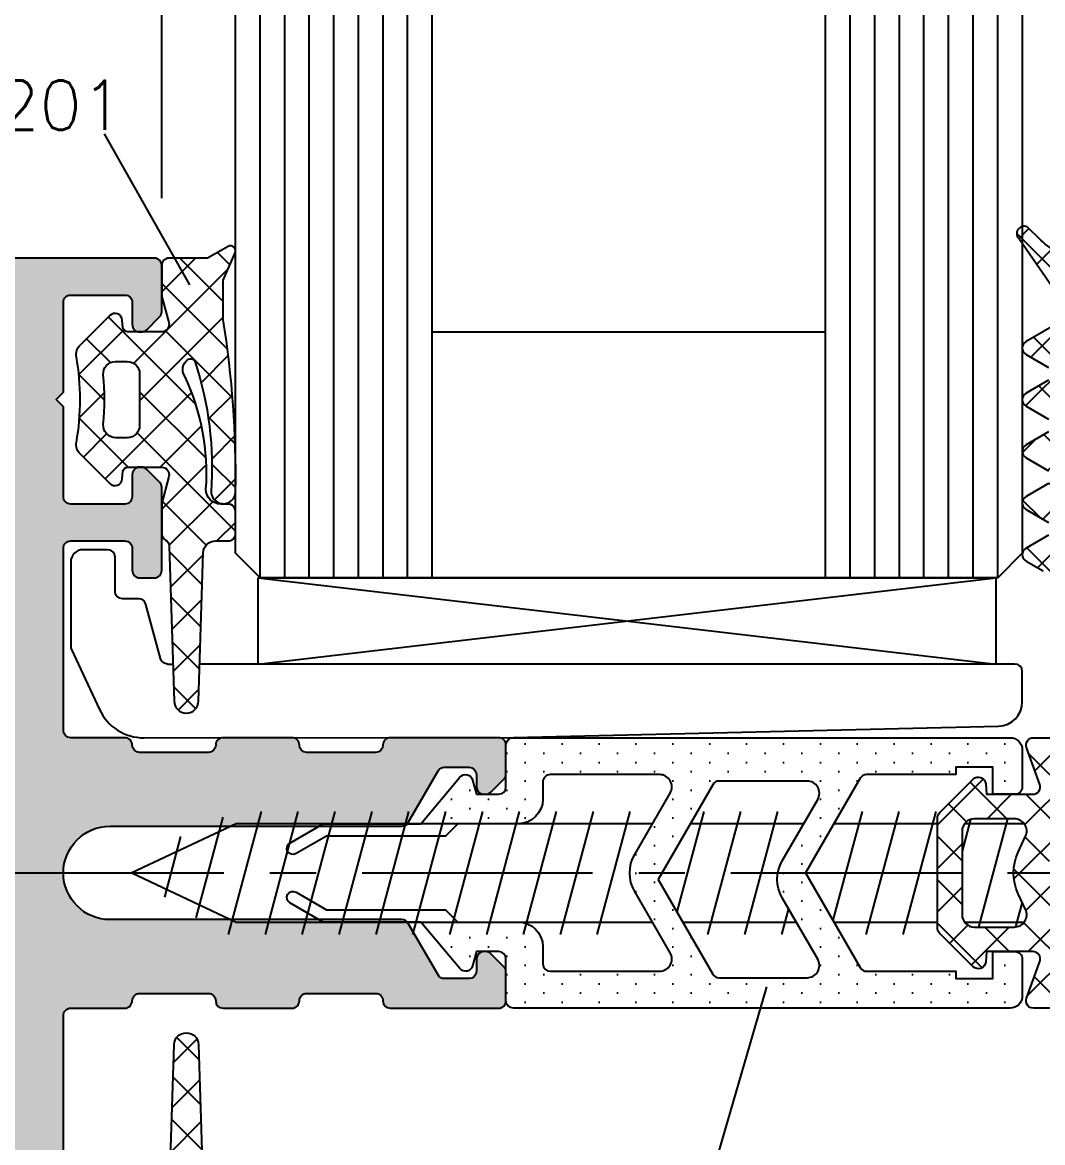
# Model space of a CAD drawing. Extents: x 0 to 4131, y -1600 to 527.
# Drawn here: x 496.83 to 538.32, y -262.46 to -216.91 of the extents above; entities that cross this region are included whole.
import ezdxf

# ---------------------------------------------------------------- set-up
doc = ezdxf.new("R2010")
doc.units = 0
doc.header["$LTSCALE"] = 7.5
doc.header["$MEASUREMENT"] = 0
doc.linetypes.add('CENTER', pattern=[2, 1.25, -0.25, 0.25, -0.25])
doc.layers.get('0').update_dxf_attribs({"linetype": 'CONTINUOUS'})
doc.layers.get('DEFPOINTS').update_dxf_attribs({"linetype": 'CONTINUOUS'})
for name, color, linetype in [('ASSI', 1, 'CENTER'), ('FILL', 8, 'CONTINUOUS'), ('FINE', 7, 'CONTINUOUS'), ('GOMMA', 3, 'CONTINUOUS'), ('GROSSA', 4, 'CONTINUOUS'), ('QUOTE', 254, 'CONTINUOUS'), ('TRATTEGGI', 140, 'CONTINUOUS'), ('VETRO', 6, 'CONTINUOUS'), ('VITERIA', 40, 'CONTINUOUS')]:
    doc.layers.add(name, color=color, linetype=linetype)
doc.styles.get("Standard").update_dxf_attribs({"font": 'romans.shx'})
doc.dimstyles.new('SCALA_1-1$0', dxfattribs={"dimtxt": 2, "dimasz": 1, "dimexe": 1.5, "dimexo": 1.5, "dimgap": 1, "dimtad": 3, "dimdsep": 46, "dimtxsty": 'Standard', "dimblk1": 'PUNTO', "dimblk2": 'PUNTO', "dimsah": 1, "dimcen": 0.09, "dimclrt": 2, "dimadec": 0, "dimazin": 0, "dimtfac": 0.7, "dimtmove": 0, "dimatfit": 3, "dimldrblk": 'PUNTO', "dimfxl": 1, "dimtolj": 2, "dimarcsym": 0})
pattern_1 = [(135, (363.8952152953746, -320.5056679362696), (-0.8838834764831844, -0.8838834764831843), []), (225, (363.8952152953746, -320.5056679362696), (0.8838834764831843, -0.8838834764831844), [])]

# ---------------------------------------------------------------- blocks, each defined once
blk = doc.blocks.new('PUNTO')
blk.add_line((-1, 0), (1, 0))
at = {"const_width": 0.35}
blk.add_lwpolyline([(-0.1750000000000114, 0, 1), (0.1750000000000114, 0, 1)], format="xyb", close=True, dxfattribs=at)
blk = doc.blocks.new('*D159')
at = {"layer": 'DEFPOINTS', "color": 0, "transparency": 16777216}
for p in [(541.4956313627284, -194.0393257449248), (537.4955227899638, -206.8293148960065), (541.4956313627284, -224.8123401041913)]:
    blk.add_point(p, dxfattribs=at)
at = {"layer": 'QUOTE', "color": 0, "lineweight": -2, "transparency": 16777216}
for p, q in [((537.4955227899638, -205.3293148960065), (537.4955227899638, -192.5393257449248)), ((541.4956313627284, -223.3123401041913), (541.4956313627284, -192.5393257449248)), ((538.4955227899638, -194.0393257449248), (540.4956313627284, -194.0393257449248))]:
    blk.add_line(p, q, dxfattribs=at)
at = {"layer": 'QUOTE', "color": 0, "lineweight": -2, "transparency": 16777216, "rotation": 180}
blk.add_blockref('PUNTO', (537.4955227899638, -194.0393257449248), dxfattribs=at)
at = {"layer": 'QUOTE', "color": 0, "lineweight": -2, "transparency": 16777216}
blk.add_blockref('PUNTO', (541.4956313627284, -194.0393257449248), dxfattribs=at)
at = {"layer": 'QUOTE', "color": 2, "transparency": 16777216, "insert": (539.4955770763461, -192.0393257449248), "char_height": 2, "attachment_point": 5}
blk.add_mtext('\\A2;4', dxfattribs=at)
blk = doc.blocks.new('*D169')
at = {"layer": 'DEFPOINTS', "color": 0, "transparency": 16777216}
for p in [(502.4955227899662, -194.0393257449248), (505.4955227899638, -206.8293148960065), (502.4955227899662, -225.5590640353349)]:
    blk.add_point(p, dxfattribs=at)
at = {"layer": 'QUOTE', "color": 0, "lineweight": -2, "transparency": 16777216}
for p, q in [((502.4955227899662, -224.0590640353349), (502.4955227899662, -192.5393257449248)), ((505.4955227899638, -205.3293148960065), (505.4955227899638, -192.5393257449248)), ((501.4955227899662, -194.0393257449248), (497.1621894566329, -194.0393257449248)), ((505.4955227899638, -194.0393257449248), (502.4955227899662, -194.0393257449248)), ((506.4955227899638, -194.0393257449248), (507.4955227899638, -194.0393257449248))]:
    blk.add_line(p, q, dxfattribs=at)
blk.add_blockref('PUNTO', (502.4955227899662, -194.0393257449248), dxfattribs=at)
at = {"layer": 'QUOTE', "color": 0, "lineweight": -2, "transparency": 16777216, "rotation": 180}
blk.add_blockref('PUNTO', (505.4955227899638, -194.0393257449248), dxfattribs=at)
at = {"layer": 'QUOTE', "color": 2, "transparency": 16777216, "insert": (498.8288561232995, -192.0393257449248), "char_height": 2, "attachment_point": 5}
blk.add_mtext('\\A2;3', dxfattribs=at)

msp = doc.modelspace()

# ---------------------------------------------------------------- hatches: boundary and pattern name
at = {"layer": 'FILL'}
h = msp.add_hatch(dxfattribs=at)
h.set_pattern_fill('ANSI37', color=137, scale=10, angle=90, style=0)
h.set_pattern_definition([(135, (415.4410499201331, -374.1378412796794), (-0.8838834764831844, -0.8838834764831843), []), (225, (415.4410499201331, -374.1378412796794), (0.8838834764831843, -0.8838834764831844), [])])
edge = h.paths.add_edge_path(flags=16)
edge.add_line((543.5640461258324, -235.3547774467811), (541.6624424139957, -235.3547774467807))
edge.add_arc((541.662442413996, -234.8547774467808), 0.4999999999998295, 179.9999999999804, 269.99999999996743, ccw=False)
edge.add_line((541.1624424139961, -234.8547774467807), (541.1624424139957, -233.8547774467811))
edge.add_arc((541.6624424139957, -233.8547774467811), 0.5, 90, 180, ccw=False)
edge.add_line((541.6624424139957, -233.3547774467811), (543.5640461258324, -233.3547774467811))
edge.add_arc((543.5640461258323, -233.854777446781), 0.4999999999999289, -5.19166734161081, 89.99999999998528, ccw=False)
edge.add_line((544.0619949103277, -233.9000213195095), (544.0619949103282, -234.8095335740527))
edge.add_arc((543.5640461258326, -234.8547774467811), 0.5000000000000533, -90.0000000000228, 5.1916673415948935, ccw=False)
edge = h.paths.add_edge_path()
edge.add_line((541.4955227925082, -238.954777446781), (541.4955227925082, -237.9033841876044))
edge.add_arc((540.6956004932771, -237.9032121967414), 0.7999223177208876, 359.9876808654765, 369.169612597199)
edge.add_line((541.4853005403945, -237.775738474074), (541.2057450446212, -236.7324231603116))
edge.add_arc((541.4955227925079, -236.6547774467811), 0.2999999999999781, 89.99999999995657, 194.999999999945, ccw=False)
edge.add_line((541.4955227925082, -236.3547774467811), (542.873110638802, -236.3547774467816))
edge.add_arc((542.8731106388017, -236.5547774467818), 0.200000000000216, 4.999999999925819, 89.9999999998982, ccw=False)
edge.add_line((543.0723495784202, -236.5373462982325), (543.0841485005537, -236.6722085953316))
edge.add_arc((543.2833874401722, -236.654777446782), 0.2000000000000408, 185.0000000000241, 315.0000000000057)
edge.add_line((543.4248087964095, -236.7961988030193), (544.7490761831011, -235.4719314163272))
edge.add_arc((544.3955227925078, -235.1183780257339), 0.5000000000000342, 315.0000000000103, 360.0000000000114)
edge.add_line((544.8955227925078, -235.1183780257338), (544.8955227925078, -233.5911768678284))
edge.add_arc((544.3955227925078, -233.5911768678283), 0.5000000000000568, 359.9999999999886, 404.9999999999873)
edge.add_line((544.7490761831011, -233.2376234772351), (543.4248087964095, -231.913356090543))
edge.add_arc((543.2833874401722, -232.0547774467803), 0.2000000000000498, 44.99999999999424, 174.9999999999759)
edge.add_line((543.0841485005537, -232.0373462982307), (543.0723495784202, -232.1722085953297))
edge.add_arc((542.8731106388017, -232.1547774467805), 0.2000000000002106, 270.00000000010175, 355.0000000000741, ccw=False)
edge.add_line((542.873110638802, -232.3547774467807), (541.4955227925082, -232.3547774467811))
edge.add_arc((541.4955227925082, -232.0547774467809), 0.3000000000001819, 165.0000000000148, 270.00000000001626, ccw=False)
edge.add_line((541.2057450446212, -231.9771317332502), (541.4955227925082, -230.8956664552343))
edge.add_line((541.4955227925082, -230.8956664552343), (541.4955227925082, -227.0547774467809))
edge.add_arc((540.9955227925082, -227.0547774467809), 0.5, 0, 90)
edge.add_line((540.9955227925082, -226.5547774467809), (539.0149262316352, -226.3184756453989))
edge.add_arc((540.4573108549674, -223.5301426846836), 3.139311087075682, 225.3847465420474, 242.6477989781014, ccw=False)
edge.add_line((538.2524389882335, -225.7648270366049), (537.694684829931, -225.2293324128073))
edge.add_arc((537.5678993514089, -225.5012247489183), 0.3000000000000057, 65.00000000000381, 230.0000000000021)
edge.add_line((537.3750630685029, -225.731038081854), (539.1345667296025, -228.2570803379827))
edge.add_arc((538.8149086910544, -228.6415523634819), 0.4999999999999586, -60.0000001216913, 50.259160023022616, ccw=False)
edge.add_line((539.0649086901346, -229.0745650659051), (537.645522790149, -229.8940478933264))
edge.add_arc((537.7955227890735, -230.1538555150827), 0.2999999999999545, 119.9999997628107, 239.9999998718458)
edge.add_line((537.6455227884924, -230.4136631358824), (538.5645753519127, -230.9442783790301))
edge.add_arc((538.4145753514822, -231.204085999917), 0.3000000000001254, -60.00000023720821, 59.999999905060406, ccw=False)
edge.add_line((538.5645753504066, -231.4638936216734), (537.6455227914082, -231.994508855033))
edge.add_arc((537.7955227899641, -232.2543164770022), 0.3000000000000898, 119.9999996815202, 239.9999999051014)
edge.add_line((537.6455227895337, -232.5141240978892), (538.5645753513911, -233.0447393460727))
edge.add_arc((538.4145753513912, -233.3045469672079), 0.2999999999998809, -59.999999999998124, 59.99999999999818, ccw=False)
edge.add_line((538.5645753513911, -233.5643545883431), (537.6455227910171, -234.0949698247933))
edge.add_arc((537.795522789964, -234.3547774465366), 0.2999999999999429, 119.9999997677574, 239.9999999051094)
edge.add_line((537.6455227895337, -234.6145850674234), (538.5645753513911, -235.1452003151553))
edge.add_arc((538.4145753513912, -235.4050079362906), 0.2999999999998809, -59.999999999998124, 59.99999999999818, ccw=False)
edge.add_line((538.5645753513911, -235.6648155574258), (537.6455227910171, -236.1954307938759))
edge.add_arc((537.7955227899638, -236.4552384156193), 0.2999999999999399, 119.9999997677076, 239.9999999050596)
edge.add_line((537.6455227895333, -236.715046036506), (538.5645753513911, -237.245661284238))
edge.add_arc((538.4145753513912, -237.5054689053732), 0.2999999999998809, -59.999999999998124, 59.99999999999818, ccw=False)
edge.add_line((538.5645753513911, -237.7652765265084), (537.6455227910171, -238.2958917675037))
edge.add_arc((537.7955227899638, -238.5556993892471), 0.2999999999999399, 119.9999997677076, 239.9999999050596)
edge.add_line((537.6455227895333, -238.8155070101339), (538.3367462636277, -239.214585067668))
edge.add_arc((538.4867462640584, -238.9547774467808), 0.3000000000004407, 239.9999999050701, 270.0000000000109)
edge.add_line((538.4867462640584, -239.2547774467812), (541.195522792508, -239.2547774467812))
edge.add_arc((541.195522792508, -238.9547774467811), 0.3000000000001535, 269.9999999999946, 360.0000000000055)
h = msp.add_hatch(dxfattribs=at)
h.set_pattern_fill('ANSI37', color=137, scale=10, angle=90, style=0)
h.set_pattern_definition(pattern_1)
h.paths.add_polyline_path([(503.5380340166529, -230.629302861244, -0.5215921621712031), (503.8522030544425, -230.723651747062, -0.09780650666531451), (504.5007669881543, -235.9909127884647, 0.923366137242217), (505.4955227899638, -236.0551852814509), (505.4955227899638, -234.4947467251506, 0.03458326819140389), (504.9955227899653, -229.0061105564571), (504.9955227899652, -227.3914152387186), (505.478968827028, -226.2782664381193, 0.7195149494985771), (505.1971390357617, -226.024466695954), (504.357985219177, -226.4985949156911), (502.7955227899653, -226.4985949156911, 0.4142135623730843), (502.4955227899653, -226.7985949156911), (502.4955227899653, -227.9999881748675, 0.06554346281522015), (502.5057450420786, -228.0776338883982), (502.7853005378521, -229.1209492021603, -0.4931454260312558), (502.4955227899654, -229.498594915691), (501.1179349436713, -229.4985949156911, -0.388878731852942), (500.918696004053, -229.3160260642408), (500.8929094877943, -229.0212848346988, 0.6370702608074228), (500.3819190440108, -228.8352995231672), (499.1514048577671, -230.0658137094109, 0.2448502030393967), (499.0126041789131, -230.5064731864655, -0.08777722502794719), (499.0126041789132, -233.9907166449167, 0.2448502030393997), (499.1514048577674, -234.4313761219713), (500.3819190440111, -235.661890308215, 0.6370702608074017), (500.8929094877944, -235.4759049966835), (500.918696004053, -235.1811637671422, -0.3888787318527716), (501.1179349436711, -234.9985949156919), (502.4955227899653, -234.9985949156911, -0.4931454260314875), (502.7853005378522, -235.376240629222), (502.4955227899654, -236.457705907238), (502.4955227899654, -237.6985949156911, 0.2714074680333377), (502.648885457098, -237.96031517209, -0.2631778675098925), (502.8021065477316, -238.2128199059581), (502.9957587507971, -244.5139541199092, 0.9697392325154619), (503.9952868291335, -244.5139541199092), (504.180628367055, -238.4832357114729, -0.4052432957209779), (504.6803924062234, -237.998594915691), (505.1955227899655, -237.998594915691, 0.4142135623731643), (505.4955227899655, -237.6985949156909), (505.4955227899654, -236.798594915691, 0.4142135623732238), (505.1955227899651, -236.4985949156909), (504.8955227899658, -236.4985949156911, -0.4142135623733948), (504.2955227899654, -235.8985949156908, 0.1286776343090295), (503.4286900387984, -231.2929368295246, -0.3865361286484237)])
h.paths.add_polyline_path([(501.5955227899655, -233.2985949156911, -0.4142135623731647), (501.0955227899653, -233.7985949156911), (500.6179190781288, -233.798594915691, -0.4410091218319844), (500.1199702936334, -233.2533510429626, 0.04533686841581613), (500.1199702936333, -231.2438387884195, -0.4410091218323396), (500.6179190781291, -230.6985949156911), (501.0955227899659, -230.6985949156915, -0.4142135623728512), (501.5955227899655, -231.1985949156915)], flags=16)
h = msp.add_hatch(color=253, dxfattribs=at)
h.dxf.hatch_style = 1
edge = h.paths.add_edge_path(flags=16)
edge.add_arc((496.1955227899654, -228.798594915691), 0.2999999999998977, 359.9999999999674, 449.9999999999674)
edge.add_line((496.1955227899656, -228.4985949156911), (469.7955227899654, -228.4985949156912))
edge.add_arc((469.7955227899654, -228.7985949156912), 0.2999999999999972, 90.00000000000813, 180.0000000000136)
edge.add_line((469.4955227899654, -228.7985949156913), (469.4955227899653, -274.1985949156912))
edge.add_arc((469.7955227899653, -274.1985949156911), 0.3000000000000114, 180.0000000000109, 270.0000000000109)
edge.add_line((469.7955227899654, -274.4985949156911), (496.1955227899656, -274.4985949156911))
edge.add_arc((496.1955227899655, -274.1985949156913), 0.2999999999998266, 270.000000000019, 360.0000000000244)
edge.add_line((496.4955227899653, -274.1985949156912), (496.4955227899653, -228.7985949156912))
edge = h.paths.add_edge_path()
edge.add_arc((502.1955227899655, -226.798594915691), 0.2999999999998266, 359.9999999999756, 449.999999999981)
edge.add_line((502.1955227899656, -226.4985949156911), (468.4955227899654, -226.4985949156911))
edge.add_arc((468.4955227899654, -227.4985949156911), 1, 90, 180)
edge.add_line((467.4955227899654, -227.4985949156911), (467.4955227899653, -275.4985949156911))
edge.add_arc((468.4955227899653, -275.4985949156911), 1, 180, 270)
edge.add_line((468.4955227899653, -276.4985949156911), (502.1955227899656, -276.4985949156911))
edge.add_arc((502.1955227899655, -276.1985949156913), 0.2999999999998266, 270.000000000019, 360.0000000000244)
edge.add_line((502.4955227899653, -276.1985949156912), (502.4955227899653, -274.3228589844031))
edge.add_arc((502.1955227899653, -274.3228589844029), 0.3000000000000611, 359.9999999999648, 404.9999999999607)
edge.add_line((502.4076548243214, -274.110726950047), (501.8833907556096, -273.5864628813353))
edge.add_arc((501.6712587212535, -273.7985949156912), 0.3000000000001301, 44.99999999998369, 89.99999999998643)
edge.add_line((501.6712587212536, -273.4985949156911), (501.5955227899655, -273.4985949156911))
edge.add_arc((501.5955227899655, -273.7985949156911), 0.2999999999999687, 90.00000000000271, 179.9999999999973)
edge.add_line((501.2955227899655, -273.7985949156911), (501.2955227899655, -274.6985949156912))
edge.add_arc((500.9955227899654, -274.6985949156911), 0.3000000000000398, 269.9999999999729, 359.99999999998374, ccw=False)
edge.add_line((500.9955227899653, -274.9985949156911), (498.7955227899655, -274.9985949156912))
edge.add_arc((498.7955227899654, -274.6985949156912), 0.3000000000000824, 180.0000000000027, 270.000000000019, ccw=False)
edge.add_line((498.4955227899653, -274.6985949156912), (498.4955227899653, -271.0470205219295))
edge.add_line((498.4955227899653, -271.0470205219295), (498.1955227899656, -270.7485949156911))
edge.add_line((498.1955227899656, -270.7485949156911), (498.4955227899653, -270.4501693094528))
edge.add_line((498.4955227899653, -270.4501693094528), (498.4955227899653, -266.7985949156912))
edge.add_arc((498.7955227899654, -266.7985949156912), 0.3000000000000966, 89.99999999998369, 179.9999999999946, ccw=False)
edge.add_line((498.7955227899655, -266.4985949156911), (500.9955227899655, -266.4985949156911))
edge.add_arc((500.9955227899654, -266.7985949156912), 0.3000000000000824, -1.8985701899509877e-11, 89.99999999997561, ccw=False)
edge.add_line((501.2955227899655, -266.7985949156913), (501.2955227899655, -267.6985949156912))
edge.add_arc((501.5955227899655, -267.698594915691), 0.300000000000054, 180.000000000019, 270.0000000000244)
edge.add_line((501.5955227899657, -267.9985949156911), (501.6712587212536, -267.9985949156911))
edge.add_arc((501.6712587212537, -267.6985949156913), 0.299999999999784, 269.9999999999864, 314.9999999999828)
edge.add_line((501.8833907556094, -267.9107269500472), (502.4076548243214, -267.3864628813352))
edge.add_arc((502.1955227899655, -267.1743308469794), 0.2999999999997783, 315.0000000000163, 360.0000000000136)
edge.add_line((502.4955227899653, -267.1743308469794), (502.4955227899653, -263.7985949156911))
edge.add_arc((502.1955227899654, -263.798594915691), 0.2999999999998977, 359.9999999999891, 450.0000000000109)
edge.add_line((502.1955227899654, -263.4985949156911), (501.5955227899657, -263.4985949156912))
edge.add_arc((501.5955227899656, -263.7985949156914), 0.3000000000001393, 89.99999999999186, 179.9999999999864)
edge.add_line((501.2955227899655, -263.7985949156913), (501.2955227899655, -264.6985949156912))
edge.add_arc((500.9955227899656, -264.6985949156912), 0.2999999999998835, -89.99999999997021, 1.3585577107733116e-11, ccw=False)
edge.add_line((500.9955227899658, -264.9985949156911), (498.7955227899655, -264.9985949156913))
edge.add_arc((498.7955227899654, -264.6985949156912), 0.3000000000001677, 179.9999999999973, 270.00000000000273, ccw=False)
edge.add_line((498.4955227899653, -264.6985949156912), (498.4955227899653, -257.2985949156911))
edge.add_arc((498.7955227899654, -257.2985949156911), 0.3000000000000966, 89.99999999998369, 179.9999999999946, ccw=False)
edge.add_line((498.7955227899655, -256.998594915691), (500.9955227899655, -256.9985949156911))
edge.add_arc((500.9955227899654, -256.6985949156911), 0.3000000000000398, 270.0000000000163, 360.0000000000055)
edge.add_arc((501.5955227899655, -256.6985949156912), 0.3000000000000611, 89.99999999997698, 179.9999999999824, ccw=False)
edge.add_line((501.5955227899657, -256.3985949156911), (504.3921471169914, -256.3985949156911))
edge.add_arc((504.3921471169915, -256.6985949156912), 0.300000000000054, 1.7678303265711293e-11, 90.00000000002439, ccw=False)
edge.add_arc((504.9921471169914, -256.6985949156912), 0.2999999999998977, 179.9999999999674, 269.9999999999674)
edge.add_line((504.9921471169913, -256.9985949156911), (507.7921471169915, -256.9985949156911))
edge.add_arc((507.7921471169915, -256.698594915691), 0.3000000000001108, 269.9999999999864, 359.9999999999918)
edge.add_arc((508.3921471169915, -256.6985949156909), 0.2999999999998408, 90.00000000002171, 180.0000000000231, ccw=False)
edge.add_line((508.3921471169914, -256.3985949156911), (511.1921471169916, -256.3985949156911))
edge.add_arc((511.1921471169915, -256.698594915691), 0.2999999999999829, -1.7678303265711293e-11, 89.99999999999318, ccw=False)
edge.add_arc((511.7921471169915, -256.6985949156912), 0.2999999999999545, 180, 270)
edge.add_line((511.7921471169915, -256.9985949156911), (516.1955227899656, -256.9985949156911))
edge.add_arc((516.1955227899655, -256.6985949156913), 0.2999999999998266, 270.000000000019, 360.0000000000244)
edge.add_line((516.4955227899653, -256.6985949156912), (516.4955227899653, -255.5228589844031))
edge.add_arc((516.1955227899653, -255.5228589844029), 0.300000000000054, 359.9999999999648, 404.9999999999616)
edge.add_line((516.4076548243214, -255.3107269500471), (515.8833907556094, -254.7864628813353))
edge.add_arc((515.6712587212534, -254.9985949156911), 0.2999999999998989, 44.9999999999645, 89.99999999996065)
edge.add_line((515.6712587212536, -254.6985949156912), (515.5955227899657, -254.6985949156912))
edge.add_arc((515.5955227899656, -254.9985949156912), 0.300000000000054, 89.99999999997557, 179.999999999981)
edge.add_line((515.2955227899655, -254.9985949156911), (515.2955227899655, -255.4985949156911))
edge.add_arc((514.9955227899652, -255.4985949156911), 0.3000000000002103, 270.0000000000054, 359.99999999999454, ccw=False)
edge.add_line((514.9955227899653, -255.7985949156913), (513.9966334898585, -255.7985949156911))
edge.add_arc((513.9966334898584, -255.4985949156912), 0.299999999999855, 210.0000000000137, 270.00000000000944, ccw=False)
edge.add_line((513.7368258687233, -255.6485949156912), (512.5243903034251, -253.5485949156913))
edge.add_arc((512.2645826822898, -253.6985949156912), 0.2999999999999552, 29.99999999997486, 89.99999999997422)
edge.add_line((512.2645826822899, -253.3985949156912), (500.3955227899654, -253.3985949156912))
edge.add_arc((500.3955227899654, -251.4985949156912), 1.899999999999977, 90, 270, ccw=False)
edge.add_line((500.3955227899654, -249.5985949156913), (512.2645826822899, -249.5985949156913))
edge.add_arc((512.2645826822898, -249.2985949156913), 0.2999999999999687, 270.0000000000271, 330.0000000000234)
edge.add_line((512.5243903034251, -249.4485949156912), (513.7368258687233, -247.3485949156913))
edge.add_arc((513.9966334898587, -247.4985949156913), 0.3000000000001725, 90.00000000000682, 150.0000000000021, ccw=False)
edge.add_line((513.9966334898587, -247.1985949156912), (514.9955227899653, -247.1985949156912))
edge.add_arc((514.9955227899654, -247.4985949156912), 0.300000000000054, 1.887201506178826e-11, 90.00000000002439, ccw=False)
edge.add_line((515.2955227899655, -247.4985949156911), (515.2955227899655, -247.9985949156911))
edge.add_arc((515.5955227899656, -247.9985949156912), 0.3000000000000824, 179.999999999981, 269.9999999999756)
edge.add_line((515.5955227899655, -248.2985949156913), (515.6712587212536, -248.2985949156913))
edge.add_arc((515.6712587212534, -247.9985949156914), 0.2999999999998977, 270.0000000000393, 315.0000000000355)
edge.add_line((515.8833907556094, -248.2107269500472), (516.4076548243214, -247.6864628813352))
edge.add_arc((516.1955227899655, -247.4743308469794), 0.2999999999998035, 315.0000000000172, 360.0000000000109)
edge.add_line((516.4955227899653, -247.4743308469793), (516.4955227899655, -246.2985949156911))
edge.add_arc((516.1955227899657, -246.2985949156911), 0.299999999999784, 1.085629331273662e-11, 90.00000000003257)
edge.add_line((516.1955227899656, -245.9985949156913), (511.7921471169915, -245.9985949156915))
edge.add_arc((511.7921471169915, -246.2985949156914), 0.2999999999999545, 90, 180)
edge.add_arc((511.1921471169915, -246.2985949156914), 0.2999999999999829, 270.0000000000054, 359.99999999999454, ccw=False)
edge.add_line((511.1921471169916, -246.5985949156914), (508.3921471169914, -246.5985949156915))
edge.add_arc((508.3921471169916, -246.2985949156915), 0.2999999999999545, 179.9999999999566, 269.9999999999566, ccw=False)
edge.add_arc((507.7921471169916, -246.2985949156914), 0.3000000000000398, 1.628443996909105e-11, 90.00000000002714)
edge.add_line((507.7921471169915, -245.9985949156913), (504.9921471169913, -245.9985949156915))
edge.add_arc((504.9921471169914, -246.2985949156913), 0.2999999999998266, 90.00000000001899, 180.0000000000244)
edge.add_arc((504.3921471169915, -246.2985949156913), 0.3000000000000682, 269.9999999999783, 359.9999999999783, ccw=False)
edge.add_line((504.3921471169914, -246.5985949156914), (501.5955227899657, -246.5985949156915))
edge.add_arc((501.5955227899657, -246.2985949156913), 0.3000000000001961, 180.0000000000027, 269.99999999999727, ccw=False)
edge.add_arc((500.9955227899655, -246.2985949156913), 0.2999999999999403, 359.9999999999973, 450.0000000000027)
edge.add_line((500.9955227899655, -245.9985949156913), (498.7955227899655, -245.9985949156913))
edge.add_arc((498.7955227899654, -245.6985949156912), 0.3000000000001535, 180.0000000000163, 270.0000000000054, ccw=False)
edge.add_line((498.4955227899653, -245.6985949156913), (498.4955227899653, -238.2985949156908))
edge.add_arc((498.7955227899653, -238.2985949156909), 0.3000000000000256, 89.99999999997021, 179.9999999999864, ccw=False)
edge.add_line((498.7955227899655, -237.9985949156909), (500.9955227899653, -237.998594915691))
edge.add_arc((500.9955227899654, -238.2985949156911), 0.3000000000001108, 8.185452315956354e-12, 90.00000000001359, ccw=False)
edge.add_line((501.2955227899655, -238.2985949156911), (501.2955227899655, -239.1985949156912))
edge.add_arc((501.5955227899654, -239.1985949156912), 0.2999999999999403, 179.9999999999973, 270.0000000000027)
edge.add_line((501.5955227899655, -239.4985949156911), (502.1955227899656, -239.4985949156911))
edge.add_arc((502.1955227899655, -239.1985949156913), 0.2999999999998266, 270.000000000019, 360.0000000000244)
edge.add_line((502.4955227899653, -239.1985949156912), (502.4955227899653, -235.8228589844028))
edge.add_arc((502.1955227899653, -235.8228589844026), 0.2999999999999901, 359.9999999999592, 404.9999999999664)
edge.add_line((502.4076548243214, -235.6107269500468), (501.8833907556096, -235.0864628813353))
edge.add_arc((501.6712587212535, -235.2985949156913), 0.3000000000001702, 44.9999999999856, 89.99999999998236)
edge.add_line((501.6712587212536, -234.9985949156911), (501.5955227899657, -234.9985949156911))
edge.add_arc((501.5955227899655, -235.2985949156912), 0.3000000000000398, 89.99999999997286, 179.9999999999837)
edge.add_line((501.2955227899655, -235.2985949156911), (501.2955227899655, -236.1985949156912))
edge.add_arc((500.9955227899655, -236.1985949156912), 0.2999999999999687, 270.00000000000273, 359.9999999999973, ccw=False)
edge.add_line((500.9955227899655, -236.4985949156911), (498.7955227899655, -236.4985949156911))
edge.add_arc((498.7955227899654, -236.198594915691), 0.3000000000000682, 180.0000000000217, 270.00000000002166, ccw=False)
edge.add_line((498.4955227899653, -236.1985949156912), (498.4955227899653, -232.5470205219295))
edge.add_line((498.4955227899653, -232.5470205219295), (498.1955227899656, -232.2485949156911))
edge.add_line((498.1955227899656, -232.2485949156911), (498.4955227899653, -231.9501693094527))
edge.add_line((498.4955227899653, -231.9501693094527), (498.4955227899653, -228.2985949156912))
edge.add_arc((498.7955227899653, -228.2985949156913), 0.3000000000000398, 89.99999999997289, 179.9999999999837, ccw=False)
edge.add_line((498.7955227899655, -227.9985949156912), (500.9955227899655, -227.9985949156911))
edge.add_arc((500.9955227899655, -228.2985949156911), 0.2999999999999403, -2.6716406864579767e-12, 90.00000000000279, ccw=False)
edge.add_line((501.2955227899655, -228.2985949156911), (501.2955227899655, -229.1985949156912))
edge.add_arc((501.5955227899655, -229.1985949156911), 0.3000000000000398, 180.0000000000163, 270.0000000000271)
edge.add_line((501.5955227899657, -229.4985949156911), (501.6712587212536, -229.4985949156911))
edge.add_arc((501.6712587212535, -229.198594915691), 0.3000000000001251, 270.0000000000135, 315.0000000000172)
edge.add_line((501.8833907556096, -229.410726950047), (502.4076548243214, -228.8864628813352))
edge.add_arc((502.1955227899653, -228.6743308469793), 0.3000000000000597, 315.0000000000393, 360.0000000000352)
edge.add_line((502.4955227899653, -228.6743308469792), (502.4955227899653, -226.7985949156911))
h = msp.add_hatch(dxfattribs=at)
h.set_pattern_fill('ANSI37', color=137, scale=10, angle=-1.272221872585407e-14, style=0)
h.set_pattern_definition([(44.99999999999999, (448.9601176171354, -446.0013385770856), (-0.8838834764831841, 0.8838834764831847), []), (135, (448.9601176171354, -446.0013385770856), (-0.8838834764831847, -0.8838834764831841), [])])
h.paths.add_polyline_path([(538.5659950204481, -251.9212131775468, -0.1094964375684357), (538.4723028109997, -251.4986793991689), (537.1412894348141, -251.4986782436931, 0.109507270340635), (537.3286738589, -252.3438314358495), (537.6287215492908, -252.987285784877, -0.5486187865863038), (537.1755676557462, -253.6985949156911), (535.5455227899653, -253.6985949156912, -0.4142135623730951), (535.0455227899653, -253.1985949156912), (535.0455227899653, -251.4986764243218), (534.0455227899653, -251.4986755562045), (534.0455227899652, -253.7347363323627, 0.1989123673796507), (534.1333907556093, -253.9468683667186), (535.4972493389358, -255.3107269500453, 0.6370702608075265), (536.0082397827193, -255.1247416385136), (536.045522789965, -254.6985949156912), (537.9257655247322, -254.6985949156912, -0.5205670505517463), (538.207673310968, -255.1012009586882), (537.6636150037295, -256.5959888726925, 0.5205670505517453), (537.9455227899653, -256.9985949156903), (539.4200320914007, -256.9985949156901, -0.2520479563346839), (539.6704475562962, -257.1333917227996, -0.1266187999681744), (541.0455227899653, -261.1312407128816, 1), (541.6455227899653, -261.1312407128814), (541.6345763051861, -260.5451778749872, 0.07278232508629032), (540.481504085623, -256.0290356227476)])
h.paths.add_polyline_path([(540.481504085623, -246.9681542086338, 0.07278232508629034), (541.6345763051861, -242.4520119563942), (541.6455227899653, -241.8659491185001, 1), (541.0455227899653, -241.8659491184999, -0.1266187999681727), (539.6704475562962, -245.8637981085818, -0.2520479563346837), (539.4200320914007, -245.9985949156913), (537.9455227899653, -245.9985949156913, 0.5205670505517456), (537.6636150037295, -246.401200958689), (538.207673310968, -247.8959888726934, -0.5205670505517354), (537.9257655247322, -248.2985949156911), (536.0455227899652, -248.2985949156911), (536.0082397827194, -247.8724481928668, 0.6370702608075615), (535.4972493389358, -247.6864628813351), (534.1333907556093, -249.0503214646617, 0.1989123673796682), (534.0455227899653, -249.2624534990177), (534.0455227899653, -251.4986755562045), (535.0455227899653, -251.4986764243218), (535.0455227899653, -249.7985949156911, -0.4142135623730951), (535.5455227899653, -249.2985949156911), (537.1755676533381, -249.298594915691, -0.548618786666145), (537.6287215468308, -250.0099040466164), (537.3286738591244, -250.6533583888552, 0.1095283530542909), (537.1412894348141, -251.4986782436931), (538.4723028109997, -251.4986793991689, -0.1095391859613458), (538.5659950204481, -251.0759766538347)])
h = msp.add_hatch(dxfattribs=at)
h.set_pattern_fill('DOTS', color=2, scale=12, angle=-90.00000000000001, style=0)
h.set_pattern_definition([(270, (230.7820202586679, -320.5056679362697), (0.7499999999999999, -0.3750000000000001), [0, -0.75])])
h.paths.add_polyline_path([(534.7955227899652, -255.4985949156907), (531.1651380322357, -255.4985949156908, -0.2679491924311307), (530.9053304111005, -255.3485949156908), (528.6825318747207, -251.4985949156913), (527.5520240301944, -251.4985949156913, 0.1766166526065857), (527.7299039305575, -252.5107269500473), (529.1732796035316, -255.0107269500473, -0.5773502691896263), (528.7402669016393, -255.7607269500473), (525.1651380322359, -255.7607269500473, -0.2679491924311228), (524.9053304111005, -255.6107269500472), (522.6825318747204, -251.7607269500471), (522.833873875319, -251.4985949156913), (521.5289420362343, -251.4985949156913, 0.1316524975873009), (521.7299039305576, -252.2485949156907), (523.1732796035316, -254.7485949156907, -0.5773502691896151), (522.7402669016393, -255.4985949156907), (518.2955227899653, -255.4985949156907, -0.4142135623730949), (517.9955227899653, -255.1985949156907), (517.9955227899653, -254.4985949156907, 0.4142135623731221), (516.9955227899652, -253.4985949156907), (514.5328737798256, -253.4985949156909), (513.0328737798256, -253.498594915691), (514.6211520066911, -255.3914311985968, 0.6068148963146182), (515.1407430875134, -255.2762406292216), (515.2955227899653, -254.6985949156908), (516.1955227899653, -254.6985949156908, -0.4142135623730755), (516.4955227899652, -254.9985949156907), (516.4955227899653, -256.6985949156908, 0.4142135623730739), (516.7955227899653, -256.9985949156907), (536.9955227899651, -256.9985949156908, 0.4142135623730969), (537.4955227899651, -256.4985949156909), (537.4955227899651, -254.9985949156908, 0.4142135623730946), (537.1955227899651, -254.6985949156908), (536.2955227899652, -254.6985949156908), (536.2955227899652, -255.7985949156909), (534.7955227899652, -255.7985949156909)])
h.paths.add_polyline_path([(530.9053304111004, -247.6485949156908, -0.2679491924311284), (531.1651380322356, -247.4985949156908), (534.7955227899652, -247.4985949156908), (534.7955227899652, -247.1985949156907), (536.2955227899652, -247.1985949156907), (536.2955227899652, -248.2985949156908), (537.195522789965, -248.2985949156908, 0.4142135623730945), (537.4955227899651, -247.9985949156907), (537.4955227899651, -246.4985949156907, 0.4142135623730946), (536.9955227899651, -245.9985949156908), (516.7955227899653, -245.9985949156907, 0.4142135623730777), (516.4955227899653, -246.2985949156907), (516.4955227899652, -247.9985949156907, -0.4142135623730762), (516.1955227899651, -248.2985949156908), (515.2955227899653, -248.2985949156908), (515.1407430875134, -247.7209492021599, 0.6068148963146162), (514.6211520066911, -247.6057586327847), (513.0328737798251, -249.4985949156913), (516.9955227899653, -249.4985949156907, 0.4142135623730951), (517.9955227899653, -248.4985949156907), (517.9955227899653, -247.7985949156908, -0.4142135623730951), (518.2955227899654, -247.4985949156907), (522.7402669016393, -247.4985949156907, -0.5773502691896094), (523.1732796035316, -248.2485949156906), (521.7299039305575, -250.7485949156908, 0.1316524975874694), (521.5289420362343, -251.4985949156913), (522.833873875319, -251.4985949156913), (524.9053304111003, -247.9107269500473, -0.2679491924311252), (525.1651380322357, -247.7607269500473), (528.7402669016393, -247.7607269500473, -0.577350269189627), (529.1732796035316, -248.5107269500473), (527.7299039305575, -251.0107269500472, 0.08720559691567695), (527.5520240301944, -251.4985949156913), (528.6825318747201, -251.4985949156913)])
h = msp.add_hatch(dxfattribs=at)
h.set_pattern_fill('ANSI37', color=137, scale=10, angle=90, style=0)
h.set_pattern_definition(pattern_1)
h.paths.add_polyline_path([(502.7853005378521, -273.8762406292221), (502.5057450420786, -274.9195559429843, 0.06554346281521997), (502.4955227899653, -274.997201656515), (502.4955227899653, -276.1985949156914, 0.4142135623730844), (502.7955227899653, -276.4985949156913), (504.357985219177, -276.4985949156914), (505.1971390357617, -276.9727231354285, 0.7195149494985779), (505.478968827028, -276.7189233932632), (504.9955227899652, -275.6057745926639), (504.9955227899653, -273.9910792749253), (505.3774020083113, -266.7411142603736, 0.4571230744387524), (504.4724845266775, -266.6731085730266, -0.1039601791501557), (503.852414132264, -272.2728957252751, -0.6322794119238213), (503.276601577692, -272.0108599045129, 0.1359203315126349), (504.3006890488244, -267.1771622142337, -0.4532215517833602), (504.8955227899658, -266.4985949156914), (505.1955227899652, -266.4985949156916, 0.6666666666668566), (505.1955227899655, -265.5985949156915, 0.8307546332376223), (504.9510851937174, -264.9189821357621, -0.5832862580082521), (504.180628367055, -264.5139541199096), (503.9952868291335, -258.4832357114733, 0.9697392325154655), (502.9957587507971, -258.4832357114733), (502.8021065477316, -264.7843699254244, -0.4117835853073367), (502.4955227899654, -265.0750790098851), (502.4955227899654, -266.5394839241445), (502.7853005378522, -267.6209492021605, -0.4931454260314876), (502.4955227899653, -267.9985949156913), (500.9346687088679, -267.9985949156905), (500.8929094877944, -267.521284834699, 0.6370702608074011), (500.3819190440111, -267.3352995231675), (499.1514048577674, -268.5658137094112, 0.2448502030393991), (499.0126041789132, -269.0064731864658, -0.08777722502794719), (499.0126041789131, -272.490716644917, 0.2448502030393971), (499.1514048577672, -272.9313761219716), (500.3819190440108, -274.1618903082153, 0.6370702608074229), (500.8929094877943, -273.9759049966837), (500.9346687088679, -273.4985949156913), (502.4955227899655, -273.4985949156915, -0.4931454260312747)])
h.paths.add_polyline_path([(501.5955227899655, -271.798594915691, -0.414213562372851), (501.0955227899659, -272.298594915691), (500.6179190781292, -272.2985949156914, -0.4410091218323382), (500.1199702936333, -271.753351042963, 0.04533686841581612), (500.1199702936335, -269.7438387884199, -0.4410091218319862), (500.6179190781288, -269.1985949156915), (501.0955227899653, -269.1985949156914, -0.4142135623731642), (501.5955227899655, -269.6985949156914)], flags=16)

# ---------------------------------------------------------------- linework, layer by layer
at = {"layer": 'ASSI'}
msp.add_line((465.6459269466004, -251.4985949156913), (557.0292842761237, -251.4985949156913), dxfattribs=at)
at = {"layer": 'FINE'}
for p, q in [((506.4118724700641, -239.4985949156917), (536.411872470064, -243.0038872966395)), ((506.4118724700641, -243.0038872966395), (536.411872470064, -239.4985949156917)), ((502.735353871102, -243.0038872966395), (502.9493500000591, -243.0038872966395))]:
    msp.add_line(p, q, dxfattribs=at)
msp.add_lwpolyline([(502.735353871102, -243.0038872966395), (502.735353871102, -243.0038872966395, -0.3394542588633759), (502.4455761232153, -242.7815330101703), (501.8546905515682, -240.5763180353234, 0.3394676889014783), (501.5648983528582, -240.3539637492022), (500.8951079299077, -240.353996012612, -0.414213562373109), (500.5950934794325, -240.0540104637834), (500.5950260422575, -238.6540104654075, 0.4142135623731089), (500.2950115917823, -238.3540249165792), (499.2950115929425, -238.3540730859897, 0.4142135623730951), (498.795035678228, -238.854097170115), (498.7951938920019, -242.2857732219649, 0.1095183342453251), (498.8233076630693, -242.4125579660528), (499.9597115895017, -244.8492775986253, 0.2914734195860883), (501.7723827857484, -246.0039537611802), (516.7951938920019, -245.9932360702026), (536.5289154225509, -245.5347914264523, 0.4044874037899032), (537.4955524485244, -244.5352999559776), (537.4954931314062, -243.3038728458162, 0.4141994539497039), (537.1954931317541, -243.0038872966395), (504.0416955798718, -243.0038872966395)], format="xyb", dxfattribs=at)
msp.add_lwpolyline([(506.4118724700641, -239.4985949156917), (536.411872470064, -239.4985949156917), (536.411872470064, -243.0038872966395), (506.4118724700641, -243.0038872966395)], close=True, dxfattribs=at)
at = {"layer": 'GOMMA'}
for points in [[(539.0149262316352, -226.3184756453989, -0.07546705698885331), (538.2524389882335, -225.7648270366049), (537.694684829931, -225.2293324128073, 0.8769764629927514), (537.3750630685029, -225.731038081854), (539.1345667296025, -228.2570803379827, -0.5220051325606435)], [(539.0649086901346, -229.0745650659051), (537.645522790149, -229.8940478933264, 0.5773502698239583), (537.6455227884924, -230.4136631358824), (538.5645753519127, -230.9442783790301, -0.5773502700173055)], [(538.5645753504066, -231.4638936216734), (537.6455227914082, -231.994508855033, 0.5773502704903818), (537.6455227895337, -232.5141240978892), (538.5645753513911, -233.0447393460727, -0.5773502691896144)], [(538.5645753513911, -233.5643545883431), (537.6455227910171, -234.0949698247933, 0.5773502699886969), (537.6455227895337, -234.6145850674234), (538.5645753513911, -235.1452003151553, -0.5773502691896144)], [(538.5645753513911, -235.6648155574258), (537.6455227910171, -236.1954307938759, 0.5773502699886969), (537.6455227895333, -236.715046036506), (538.5645753513911, -237.245661284238, -0.5773502691896142)], [(538.5645753513911, -237.7652765265084), (537.6455227910171, -238.2958917675037, 0.5773502699886992), (537.6455227895333, -238.8155070101339), (538.3367462636277, -239.214585067668, 0.1316524980088336)], [(539.4200320914007, -256.9985949156901), (537.9455227899653, -256.9985949156903, -0.5205670505517455), (537.6636150037295, -256.5959888726925), (538.207673310968, -255.1012009586882, 0.5205670505517461), (537.9257655247322, -254.6985949156912), (536.045522789965, -254.6985949156912), (536.0082397827193, -255.1247416385136, -0.637070260807526), (535.4972493389358, -255.3107269500453), (534.1333907556093, -253.9468683667186, -0.1989123673796507), (534.0455227899652, -253.7347363323627), (534.0455227899653, -249.2624534990177, -0.1989123673796683), (534.1333907556093, -249.0503214646617), (535.4972493389358, -247.6864628813351, -0.6370702608075616), (536.0082397827194, -247.8724481928668), (536.0455227899652, -248.2985949156911), (537.9257655247322, -248.2985949156911, 0.5205670505517355), (538.207673310968, -247.8959888726934), (537.6636150037295, -246.401200958689, -0.5205670505517456), (537.9455227899653, -245.9985949156913), (539.4200320914007, -245.9985949156913, 0.2520479563345927)], [(502.8021065477316, -264.7843699254244), (502.9957587507971, -258.4832357114733, -0.96973923251547), (503.9952868291335, -258.4832357114733), (504.180628367055, -264.5139541199095, 0.4052432957209374)]]:
    msp.add_lwpolyline(points, format="xyb", dxfattribs=at)
for points in [[(504.9955227899652, -227.3914152387186), (505.478968827028, -226.2782664381192, 0.7195149494983841), (505.1971390357617, -226.024466695954), (504.357985219177, -226.4985949156911), (502.7955227899653, -226.4985949156911, 0.4142135623731505), (502.4955227899653, -226.7985949156912), (502.4955227899653, -227.9999881748676, 0.06554346281525164), (502.5057450420786, -228.0776338883983), (502.7853005378521, -229.1209492021603, -0.4931454260312924), (502.4955227899654, -229.498594915691), (501.1179349436713, -229.4985949156911, -0.3888787318531552), (500.918696004053, -229.3160260642407), (500.8929094877943, -229.0212848346989, 0.6370702608074383), (500.3819190440108, -228.8352995231672), (499.1514048577671, -230.0658137094109, 0.244850203039391), (499.0126041789131, -230.5064731864655, -0.08777722502794508), (499.0126041789132, -233.9907166449167, 0.2448502030393911), (499.1514048577673, -234.4313761219713), (500.3819190440109, -235.6618903082149, 0.6370702608070012), (500.8929094877943, -235.475904996684), (500.918696004053, -235.1811637671422, -0.3888787318530736), (501.1179349436713, -234.9985949156919), (502.4955227899654, -234.9985949156911, -0.4931454260313493), (502.7853005378522, -235.376240629222), (502.4955227899654, -236.457705907238), (502.4955227899654, -237.698594915691, 0.271407468033361), (502.648885457098, -237.96031517209, -0.2631778675099207), (502.8021065477316, -238.2128199059581), (502.9957587507971, -244.5139541199092, 0.96973923251547), (503.9952868291335, -244.5139541199092), (504.180628367055, -238.483235711473, -0.4052432957209374), (504.6803924062232, -237.998594915691), (505.1955227899654, -237.998594915691, 0.4142135623731504), (505.4955227899655, -237.6985949156911), (505.4955227899654, -236.798594915691, 0.4142135623730391), (505.1955227899654, -236.4985949156909), (504.8955227899653, -236.4985949156911, -0.4142135623730538), (504.2955227899654, -235.898594915691, 0.1286776343090365), (503.4286900387984, -231.2929368295246, -0.3865361286483303), (503.5380340166528, -230.6293028612441, -0.522670335346519), (503.8524141322639, -230.7242941061074, -0.09779404551914211), (504.5007669881543, -235.9909127884647, 1.011468768470316), (505.5003501819449, -235.9643909081417, 0.04380891343036498), (504.9955227899653, -229.0061105564572)], [(501.0955227899656, -230.6985949156915, -0.4142135623730276), (501.5955227899655, -231.1985949156915), (501.5955227899655, -233.2985949156911, -0.4142135623730981), (501.0955227899655, -233.7985949156911), (500.6179190781289, -233.798594915691, -0.4410091218320271), (500.1199702936334, -233.2533510429627, 0.04533686841581869), (500.1199702936333, -231.2438387884195, -0.4410091218321683), (500.6179190781289, -230.6985949156911)], [(531.1651380322357, -247.4985949156908, 0.2679491924311304), (530.9053304111004, -247.6485949156908), (528.6825318747204, -251.4985949156908), (530.9053304111005, -255.3485949156908, 0.2679491924311305), (531.1651380322359, -255.4985949156908), (534.7955227899652, -255.4985949156907), (534.7955227899652, -255.7985949156909), (536.2955227899652, -255.7985949156909), (536.2955227899652, -254.6985949156908), (537.1955227899651, -254.6985949156908, -0.4142135623731257), (537.4955227899651, -254.9985949156908), (537.4955227899651, -256.4985949156908, -0.4142135623731101), (536.9955227899652, -256.9985949156908), (516.7955227899653, -256.9985949156907, -0.4142135623730951), (516.4955227899653, -256.6985949156907), (516.4955227899652, -254.9985949156907, 0.414213562373095), (516.1955227899653, -254.6985949156908), (515.2955227899653, -254.6985949156908), (515.1407430875134, -255.2762406292217, -0.6068148963145925), (514.6211520066911, -255.3914311985968), (513.0328737798256, -253.4985949156909), (509.0654413137978, -253.4985949156908), (507.7083905062289, -252.7151012666368, -1.000000000000002), (507.9583905062289, -252.2820885647447), (509.1994159100135, -252.9985949156908), (514.0328737798256, -252.9985949156908), (514.5328737798256, -253.4985949156909), (516.9955227899653, -253.4985949156907, -0.414213562373095), (517.9955227899653, -254.4985949156907), (517.9955227899653, -255.1985949156907, 0.4142135623730948), (518.2955227899654, -255.4985949156907), (522.7402669016394, -255.4985949156907, 0.5773502691896253), (523.1732796035316, -254.7485949156907), (521.7299039305576, -252.2485949156907, -0.2679491924311143), (521.7299039305576, -250.7485949156908), (523.1732796035316, -248.2485949156907, 0.5773502691896208), (522.7402669016394, -247.4985949156907), (518.2955227899654, -247.4985949156907, 0.414213562373095), (517.9955227899653, -247.7985949156908), (517.9955227899653, -248.4985949156908, -0.4142135623730784), (516.9955227899653, -249.4985949156907), (514.5328737798256, -249.4985949156907), (514.0328737798256, -249.9985949156907), (509.1994159100135, -249.9985949156907), (507.9583905062289, -250.7151012666369, -1.000000000000002), (507.7083905062289, -250.2820885647447), (509.0654413137978, -249.4985949156907), (513.0328737798256, -249.4985949156907), (514.6211520066911, -247.6057586327848, -0.6068148963145984), (515.1407430875134, -247.7209492021599), (515.2955227899653, -248.2985949156908), (516.1955227899653, -248.2985949156908, 0.4142135623730953), (516.4955227899652, -247.9985949156907), (516.4955227899653, -246.2985949156908, -0.4142135623730951), (516.7955227899653, -245.9985949156907), (536.9955227899652, -245.9985949156908, -0.4142135623731101), (537.4955227899651, -246.4985949156908), (537.4955227899651, -247.9985949156907, -0.4142135623731257), (537.1955227899651, -248.2985949156908), (536.2955227899652, -248.2985949156908), (536.2955227899652, -247.1985949156907), (534.7955227899652, -247.1985949156907), (534.7955227899652, -247.4985949156908)], [(528.7402669016394, -255.7607269500473, 0.5773502691896318), (529.1732796035316, -255.0107269500473), (527.7299039305575, -252.5107269500473, -0.2679491924311176), (527.7299039305575, -251.0107269500473), (529.1732796035316, -248.5107269500473, 0.5773502691896212), (528.7402669016393, -247.7607269500473), (525.1651380322359, -247.7607269500473, 0.2679491924311301), (524.9053304111004, -247.9107269500472), (522.6825318747204, -251.7607269500471), (524.9053304111005, -255.6107269500472, 0.2679491924311301), (525.1651380322359, -255.7607269500473)], [(537.1755676533381, -249.298594915691), (535.5455227899653, -249.2985949156911, 0.414213562373095), (535.0455227899653, -249.7985949156911), (535.0455227899653, -253.1985949156912, 0.414213562373095), (535.5455227899653, -253.6985949156912), (537.1755676557462, -253.6985949156911, 0.5486187865863038), (537.6287215492908, -252.987285784877), (537.3286738589, -252.3438314358495, -0.2216946626474931), (537.3286738591244, -250.6533583888552), (537.6287215468308, -250.0099040466164, 0.5486187866661448)]]:
    msp.add_lwpolyline(points, format="xyb", close=True, dxfattribs=at)
at = {"layer": 'GROSSA'}
msp.add_lwpolyline([(498.4955227899653, -264.6985949156912), (498.4955227899653, -257.2985949156911, -0.4142135623731504), (498.7955227899655, -256.998594915691), (500.9955227899655, -256.9985949156911, 0.4142135623730396), (501.2955227899655, -256.698594915691), (501.2955227899655, -256.698594915691, -0.4142135623731227), (501.5955227899657, -256.3985949156911), (504.3921471169914, -256.3985949156911, -0.4142135623731228), (504.6921471169916, -256.698594915691, 0.414213562373095), (504.9921471169913, -256.9985949156911), (507.7921471169915, -256.9985949156911, 0.4142135623731227), (508.0921471169917, -256.698594915691), (508.0921471169917, -256.698594915691, -0.414213562373095), (508.3921471169914, -256.3985949156911), (511.1921471169916, -256.3985949156911, -0.4142135623731505), (511.4921471169915, -256.6985949156912, 0.414213562373095), (511.7921471169915, -256.9985949156911), (516.1955227899656, -256.9985949156911, 0.4142135623731227), (516.4955227899653, -256.6985949156912), (516.4955227899653, -255.5228589844031, 0.1989123673796436), (516.4076548243214, -255.3107269500471), (515.8833907556094, -254.7864628813353, 0.1989123673796406), (515.6712587212536, -254.6985949156912), (515.5955227899657, -254.6985949156912, 0.4142135623731227), (515.2955227899655, -254.9985949156911), (515.2955227899655, -255.4985949156911, -0.4142135623730396), (514.9955227899653, -255.7985949156913), (513.9966334898585, -255.7985949156911, -0.2679491924310988), (513.7368258687233, -255.6485949156912), (512.5243903034251, -253.5485949156913, 0.2679491924311176), (512.2645826822899, -253.3985949156912), (500.3955227899654, -253.3985949156912, -0.9999999999999999), (500.3955227899654, -249.5985949156913), (512.2645826822899, -249.5985949156913, 0.267949192431109), (512.5243903034251, -249.4485949156912), (513.7368258687233, -247.3485949156913, -0.2679491924310988), (513.9966334898587, -247.1985949156912), (514.9955227899653, -247.1985949156912, -0.4142135623731228), (515.2955227899655, -247.4985949156911), (515.2955227899655, -247.9985949156911, 0.4142135623730672), (515.5955227899655, -248.2985949156913), (515.6712587212536, -248.2985949156913, 0.1989123673796406), (515.8833907556094, -248.2107269500472), (516.4076548243214, -247.6864628813352, 0.1989123673796292), (516.4955227899653, -247.4743308469793), (516.4955227899655, -246.2985949156911, 0.4142135623732061), (516.1955227899656, -245.9985949156913), (511.7921471169915, -245.9985949156915, 0.414213562373095), (511.4921471169915, -246.2985949156914, -0.4142135623730396), (511.1921471169916, -246.5985949156914), (508.3921471169914, -246.5985949156915, -0.414213562373095), (508.0921471169917, -246.2985949156913), (508.0921471169917, -246.2985949156913, 0.4142135623731505), (507.7921471169915, -245.9985949156913), (504.9921471169913, -245.9985949156915, 0.4142135623731227), (504.6921471169916, -246.2985949156914, -0.414213562373095), (504.3921471169914, -246.5985949156914), (501.5955227899657, -246.5985949156915, -0.4142135623730672), (501.2955227899655, -246.2985949156913), (501.2955227899655, -246.2985949156913, 0.4142135623731228), (500.9955227899655, -245.9985949156913), (498.7955227899655, -245.9985949156913, -0.4142135623730396), (498.4955227899653, -245.6985949156913), (498.4955227899653, -238.2985949156908, -0.4142135623731781), (498.7955227899655, -237.9985949156909), (500.9955227899653, -237.998594915691, -0.4142135623731228), (501.2955227899655, -238.2985949156911), (501.2955227899655, -239.1985949156912, 0.4142135623731228), (501.5955227899655, -239.4985949156911), (502.1955227899656, -239.4985949156911, 0.4142135623731228), (502.4955227899653, -239.1985949156912), (502.4955227899653, -235.8228589844028, 0.1989123673796898), (502.4076548243214, -235.6107269500468), (501.8833907556096, -235.0864628813353, 0.1989123673796406), (501.6712587212536, -234.9985949156911), (501.5955227899657, -234.9985949156911, 0.4142135623731505), (501.2955227899655, -235.2985949156911), (501.2955227899655, -236.1985949156912, -0.4142135623730673), (500.9955227899655, -236.4985949156911), (498.7955227899655, -236.4985949156911, -0.414213562373095), (498.4955227899653, -236.1985949156912), (498.4955227899653, -232.5470205219295), (498.1955227899656, -232.2485949156911), (498.4955227899653, -231.9501693094527), (498.4955227899653, -228.2985949156912, -0.4142135623731505), (498.7955227899655, -227.9985949156912), (500.9955227899655, -227.9985949156911, -0.4142135623731228), (501.2955227899655, -228.2985949156911), (501.2955227899655, -229.1985949156912, 0.4142135623731504), (501.5955227899657, -229.4985949156911), (501.6712587212536, -229.4985949156911, 0.1989123673796712), (501.8833907556096, -229.410726950047), (502.4076548243214, -228.8864628813352, 0.1989123673796406), (502.4955227899653, -228.6743308469792), (502.4955227899653, -226.7985949156911, 0.4142135623731228), (502.1955227899656, -226.4985949156911), (468.4955227899654, -226.4985949156911, 0.414213562373095)], format="xyb", dxfattribs=at)
at = {"layer": 'QUOTE'}
for p, q in [((503.6426396162899, -227.5896540642204), (500.1677214907608, -221.4384635882627)), ((527.0978147175017, -256.128702518599), (521.5684952940912, -275.1085747914562))]:
    msp.add_line(p, q, dxfattribs=at)
at = {"layer": 'TRATTEGGI'}
for p, q in [((506.4955227899638, -239.4985949156917), (506.4955227899638, -206.8293148960065)), ((507.4955227899638, -239.4985949156917), (507.4955227899638, -206.8293148960065)), ((508.4955227899638, -239.4985949156917), (508.495522789964, -206.8293148960065)), ((509.4955227899638, -239.4985949156917), (509.495522789964, -206.8293148960065)), ((510.4955227899638, -239.4985949156917), (510.495522789964, -206.8293148960065)), ((511.4955227899638, -239.4985949156917), (511.495522789964, -206.8293148960065)), ((512.4955227899638, -239.4985949156917), (512.495522789964, -206.8293148960065)), ((530.4955227899638, -239.4985949156917), (530.4955227899638, -206.8293148960065)), ((531.4955227899638, -239.4985949156917), (531.4955227899638, -206.8293148960065)), ((532.4955227899638, -239.4985949156917), (532.4955227899638, -206.8293148960065)), ((533.4955227899638, -239.4985949156917), (533.4955227899638, -206.8293148960065)), ((534.4955227899638, -239.4985949156917), (534.4955227899638, -206.8293148960065)), ((535.4955227899638, -239.4985949156917), (535.4955227899638, -206.8293148960065)), ((536.4955227899638, -239.4985949156917), (536.4955227899638, -206.8293148960065))]:
    msp.add_line(p, q, dxfattribs=at)
at = {"layer": 'VETRO'}
for p, q in [((513.4955227899638, -239.4985949156917), (513.4955227899638, -206.8293148960065)), ((529.4955227899638, -239.4985949156917), (529.4955227899638, -206.8293148960065)), ((513.4955227899638, -229.4985949156917), (529.4955227899638, -229.4985949156917))]:
    msp.add_line(p, q, dxfattribs=at)
msp.add_lwpolyline([(537.4955227899638, -206.8293148960065), (537.4955227899638, -238.4985949156917), (536.4955227899638, -239.4985949156917), (506.4955227899638, -239.4985949156917), (505.4955227899638, -238.4985949156917), (505.4955227899638, -206.8293148960065)], dxfattribs=at)
at = {"layer": 'VITERIA'}
for p, q in [((506.5373375616625, -248.9985949156913), (505.1975915995069, -253.9985949156913)), ((508.0373375616625, -248.9985949156913), (506.6975915995069, -253.9985949156913)), ((509.5373375616625, -248.9985949156913), (508.1975915995069, -253.9985949156913)), ((511.0373375616625, -248.9985949156913), (509.6975915995069, -253.9985949156913)), ((512.5373375616625, -248.9985949156913), (511.1975915995069, -253.9985949156913)), ((514.0373375616625, -248.9985949156913), (512.697591599507, -253.9985949156913)), ((515.5373375616625, -248.9985949156913), (514.197591599507, -253.9985949156913)), ((517.0373375616625, -248.9985949156913), (515.697591599507, -253.9985949156913)), ((518.5373375616625, -248.9985949156913), (517.197591599507, -253.9985949156913)), ((520.0373375616625, -248.9985949156913), (518.697591599507, -253.9985949156913)), ((521.5373375616625, -248.9985949156913), (520.197591599507, -253.9985949156913)), ((524.5373375616625, -248.9985949156913), (523.4443078689972, -253.0778372628997)), ((526.0373375616625, -248.9985949156913), (524.697591599507, -253.9985949156913)), ((527.5373375616625, -248.9985949156913), (526.197591599507, -253.9985949156913)), ((530.9776815185435, -248.9985949156913), (529.7926164794645, -253.4213178518076)), ((532.4776815185435, -248.9985949156913), (531.1379355563879, -253.9985949156913)), ((533.9776815185435, -248.9985949156913), (532.6379355563879, -253.9985949156913)), ((504.973907116485, -249.2353205598409), (503.877324836659, -253.327821342831)), ((535.3907133483134, -249.323164545631), (535.0455227899653, -250.6114332476794)), ((536.8972967608141, -249.298594915691), (535.7183203141172, -253.6985949156912)), ((503.2654177836166, -250.0134133429415), (502.6041313270014, -252.4813679973871)), ((537.4891280716007, -252.6879266056792), (537.2188225856066, -253.6967204129734)), ((527.9801329344735, -252.9441362983573), (527.697591599507, -253.9985949156913)), ((534.1479062329745, -253.9613838440839), (534.1379355563879, -253.9985949156913))]:
    msp.add_line(p, q, dxfattribs=at)
for points in [[(522.4515917670443, -249.4985949156913), (505.5222137638477, -249.4985949156913), (501.2832266991097, -251.4985949156913), (505.5222137638477, -253.4985949156913), (522.4515917670449, -253.4985949156913)], [(528.6029337676431, -249.4985949156914), (523.9885744136982, -249.4985949156913)], [(534.0455227899653, -249.4985949156915), (529.8372324130993, -249.4985949156914)], [(537.5755676533386, -249.4985949156916), (535.145522789965, -249.4985949156915)], [(537.5755676533383, -249.4985949156913), (535.4358667467611, -249.4985949156913)], [(523.6872324131, -253.4985949156913), (528.300249766446, -253.4985949156914)], [(529.8372324131001, -253.4985949156914), (534.0455227899652, -253.4985949156915)], [(535.1455227899655, -253.4985949156915), (537.5755676557459, -253.4985949156916)]]:
    msp.add_lwpolyline(points, dxfattribs=at)

# ---------------------------------------------------------------- texts
at = {"layer": 'QUOTE', "color": 2}
msp.add_text('809201', height=2, dxfattribs=at).set_placement((490.6675196924061, -221.2780513389468))

# ---------------------------------------------------------------- dimensions: what is measured, and where the dimension line sits
at = {"layer": 'QUOTE'}
for base, p1, p2, picture, middle in [((502.4955227899662, -194.0393257449248), (505.4955227899638, -206.8293148960065), (502.4955227899662, -225.5590640353349), '*D169', (498.8288561232995, -192.0393257449248)), ((541.4956313627284, -194.0393257449248), (537.4955227899638, -206.8293148960065), (541.4956313627284, -224.8123401041913), '*D159', (539.4955770763461, -192.0393257449248))]:
    dim = msp.add_linear_dim(base=base, p1=p1, p2=p2, dimstyle='SCALA_1-1$0', dxfattribs=at)
    dim.commit()
    dim.dimension.update_dxf_attribs({"geometry": picture, "text_midpoint": middle})

doc.saveas('drawing.dxf')
